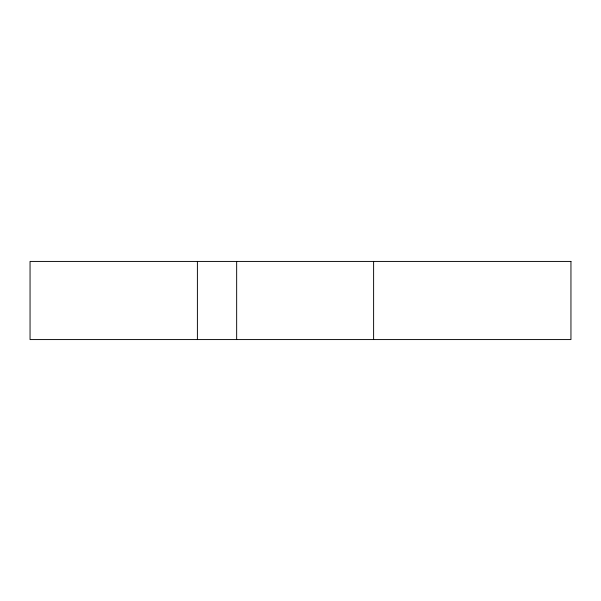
<?xml version="1.0" encoding="UTF-8"?>
<svg xmlns="http://www.w3.org/2000/svg" width="601" height="601" viewBox="0 0 601 601"><rect width="100%" height="100%" fill="white"/><g stroke="black" fill="none" stroke-linecap="round" stroke-linejoin="round"><path stroke-width="0.9" d="M373.612 261.427L373.612 339.573M236.659 261.427L236.659 339.573M197.398 261.427L197.398 339.573M570.95 261.427L30.05 261.427L30.05 339.573L570.95 339.573L570.95 261.427"/></g></svg>
